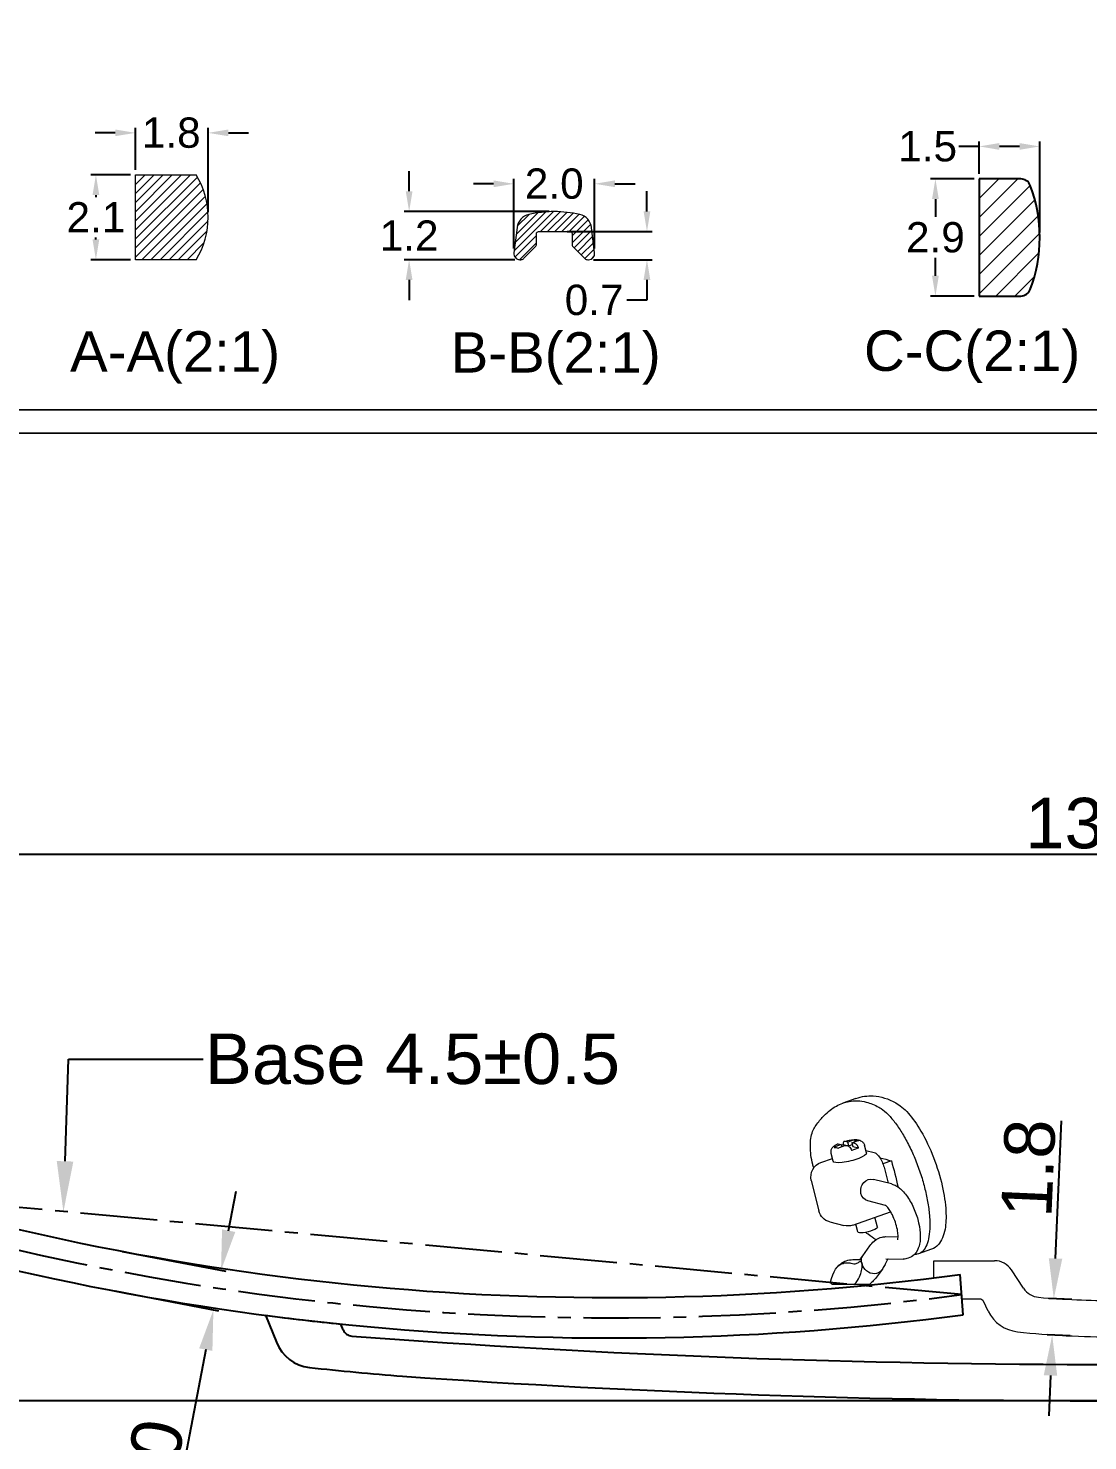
# Model space of a CAD drawing. Header units: millimetres. Extents: x 1399 to 2555, y 1196 to 1555.
# Drawn here: x 1728.2 to 1780.7, y 1317.4 to 1387.4 of the extents above; entities that cross this region are included whole.
import ezdxf
from ezdxf import colors
from ezdxf.entities.mleader import LeaderData, LeaderLine
from ezdxf.math import Vec2, Vec3

# ---------------------------------------------------------------- set-up
doc = ezdxf.new("R2010")
doc.units = ezdxf.units.MM
doc.linetypes.add('CENTER2', pattern=[28.575, 19.05, -3.175, 3.175, -3.175])
for name, color, linetype in [('Center Line', 2, 'CENTER2'), ('Dimension', 3, 'Continuous'), ('Text', 4, 'Continuous')]:
    doc.layers.add(name, color=color, linetype=linetype)
doc.layers.add('Hatch', color=6, linetype='Continuous', lineweight=18)
doc.layers.add('绘图', color=7, linetype='Continuous', lineweight=13)
doc.styles.get("Standard").update_dxf_attribs({"font": 'arial.ttf'})
doc.styles.add('宋体', font='SimSun.ttf')
doc.dimstyles.new('Standard$0', dxfattribs={"dimtxt": 2.3, "dimasz": 2, "dimexe": 1, "dimexo": 1, "dimgap": 1, "dimtad": 0, "dimtih": 1, "dimtoh": 1, "dimdec": 1, "dimzin": 0, "dimdsep": 46, "dimtxsty": 'Standard', "dimcen": 0, "dimclrd": 4, "dimclre": 4, "dimclrt": 4, "dimadec": 1, "dimazin": 0, "dimtfac": 1, "dimtdec": 1, "dimtofl": 0, "dimtmove": 0, "dimatfit": 0, "dimfxl": 1, "dimtolj": 1, "dimtzin": 0, "dimarcsym": 0})

# ---------------------------------------------------------------- blocks, each defined once
blk = doc.blocks.new('*D136')
at = {"layer": 'Defpoints', "color": 0, "ltscale": 1000, "transparency": 16777216}
for p in [(1852.082, 1339.108), (1712.018, 1338.814), (1852.082, 1310.282)]:
    blk.add_point(p, dxfattribs=at)
at = {"layer": 'Dimension', "color": 3, "lineweight": -2, "ltscale": 1000, "transparency": 16777216}
for p, q in [((1712.018, 1338.564), (1712.018, 1310.032)), ((1852.082, 1338.858), (1852.082, 1310.032)), ((1714.018, 1310.282), (1850.082, 1310.282))]:
    blk.add_line(p, q, dxfattribs=at)
at = {"layer": 'Dimension', "color": 3, "ltscale": 1000, "transparency": 16777216}
for points in [[(1714.018, 1310.616), (1714.018, 1309.949), (1712.018, 1310.282)], [(1850.082, 1310.616), (1850.082, 1309.949), (1852.082, 1310.282)]]:
    blk.add_solid(points, dxfattribs=at)
at = {"layer": 'Dimension', "ltscale": 1000, "transparency": 16777216, "insert": (1782.05, 1311.809), "char_height": 2.5, "attachment_point": 5}
blk.add_mtext('\\A1;140±1', dxfattribs=at)
blk = doc.blocks.new('*D137')
at = {"layer": 'Defpoints', "color": 0, "ltscale": 1000, "transparency": 16777216}
for p in [(1850.336, 1346.445), (1715.766, 1338.964), (1850.336, 1339.102)]:
    blk.add_point(p, dxfattribs=at)
at = {"layer": 'Dimension', "color": 3, "lineweight": -2, "ltscale": 1000, "transparency": 16777216}
for p, q in [((1715.766, 1339.214), (1715.766, 1346.695)), ((1850.336, 1339.352), (1850.336, 1346.695)), ((1717.766, 1346.445), (1848.336, 1346.445))]:
    blk.add_line(p, q, dxfattribs=at)
at = {"layer": 'Dimension', "color": 3, "ltscale": 1000, "transparency": 16777216}
for points in [[(1717.766, 1346.778), (1717.766, 1346.111), (1715.766, 1346.445)], [(1848.336, 1346.778), (1848.336, 1346.111), (1850.336, 1346.445)]]:
    blk.add_solid(points, dxfattribs=at)
at = {"layer": 'Dimension', "ltscale": 1000, "transparency": 16777216, "insert": (1782.458, 1347.972), "char_height": 2.5, "attachment_point": 5}
blk.add_mtext('\\A1;135±1', dxfattribs=at)
blk = doc.blocks.new('叶子2')
at = {"lineweight": 9}
for p, q in [((0.727, 4.542), (1.371, 4.313)), ((0.211, 1.841), (0.305, 2.218)), ((0.888, 2.153), (0.599, 2.093)), ((0.935, 2.341), (0.67, 2.439)), ((0.761, 2.406), (0.783, 2.495)), ((0.786, 2.311), (0.935, 2.341)), ((0.86, 2.478), (1.125, 2.38)), ((0.935, 2.341), (0.888, 2.153)), ((1.078, 2.191), (0.913, 2.253)), ((1.078, 2.191), (1.125, 2.38)), ((1.368, 2.251), (1.078, 2.191)), ((1.125, 2.38), (1.273, 2.411)), ((1.274, 2.216), (1.126, 2.185)), ((1.539, 2.118), (1.274, 2.216)), ((1.464, 2.255), (1.44, 2.155)), ((1.613, 2.285), (1.464, 2.255)), ((1.464, 2.255), (1.729, 2.157)), ((-1.028, 1.45), (-0.608, 1.301)), ((0.242, 1.965), (-0.181, 1.857)), ((1.862, 1.433), (1.955, 1.811)), ((2.462, 1.369), (1.896, 1.57)), ((-0.683, 1.065), (-0.86, 0.348)), ((-1.035, 0.303), (-0.136, 0.533)), ((2.939, 0.483), (2.566, -1.028)), ((-0.739, -0.757), (0.136, -0.533)), ((0.889, -1.734), (-0.98, -1.07)), ((-0.334, -1.832), (-0.213, -1.342)), ((0.637, -2.072), (0.734, -1.679)), ((2.024, -1.575), (1.326, -1.754)), ((-0.755, -2.305), (-1.359, -2.311)), ((0.396, -3.26), (0.047, -2.765)), ((-3.019, -2.927), (-2.375, -3.155)), ((-0.744, -3.405), (-1.607, -3.414)), ((-0.712, -3.677), (-0.856, -3.42)), ((0.499, -3.406), (0.396, -3.26)), ((0.449, -3.577), (0.427, -3.668)), ((0.427, -3.669), (0.449, -3.577)), ((0.428, -3.67), (0.453, -3.583)), ((1.04, -4.652), (0.798, -4.652)), ((1.918, -4.652), (1.04, -4.652)), ((1.918, -4.652), (1.918, -4.639))]:
    blk.add_line(p, q, dxfattribs=at)
for centre, start, end in [((2.21, 0.663), 346.14768, 70.43158), ((1.838, -0.849), 284.36713, 346.14768), ((1.14, -1.027), 250.43158, 284.36713)]:
    blk.add_arc(centre, 0.75, start, end, dxfattribs=at)
for centre, major_axis, ratio, start_param, end_param in [((1.153, 2.109), (0.809, -0.199), 0.231766, 1.243928, 1.359797), ((28.298, -9.899), (8.433, -32.924), 0.893042, 4.144821, 4.1853), ((28.921, -8.943), (-33, 8.137), 0.231766, 5.864145, 5.903449), ((-0.356, 1.148), (-0.251, -0.707), 0.385695, 3.395514, 4.966311), ((1.037, 1.637), (-0.825, 0.204), 0.231766, 0, 3.141593), ((1.153, 2.109), (0.809, -0.199), 0.231766, 4.016366, 4.501389), ((0, 0), (0.136, -0.533), 0.893042, 0, 3.141593), ((-0.729, -0.363), (-0.251, -0.707), 0.385695, 6.258977, 6.283185), ((0.152, -1.952), (-0.485, 0.12), 0.231766, 0, 3.141593), ((-0.054, -3.577), (-0.45, -0.317), 0.791256, 2.413882, 3.141593), ((-0.054, -3.577), (0.45, 0.317), 0.791256, 5.555475, 6.283185), ((-0.075, -3.669), (0.45, 0.317), 0.791256, 3.100833, 3.984679), ((-0.075, -3.669), (0.45, 0.317), 0.791256, 3.984679, 5.555475), ((1.076, -12.21), (0, -8.608), 0.406737, 3.051385, 3.065442), ((1.322, -5.534), (0, -1.905), 0.406737, 2.106861, 3.051385), ((1.918, -4.409), (0, 0.23), 0.406737, 3.141593, 3.989243)]:
    blk.add_ellipse(centre, major_axis=major_axis, ratio=ratio, start_param=start_param, end_param=end_param, dxfattribs=at)
for points, knots in [([(-1.243, 4.321), (-1.436, 4.214), (-1.644, 4.046), (-2.081, 3.555), (-2.291, 3.257), (-2.722, 2.522), (-2.933, 2.079), (-3.291, 1.151), (-3.436, 0.678), (-3.641, -0.227), (-3.703, -0.651), (-3.741, -1.369), (-3.727, -1.668), (-3.624, -2.256), (-3.515, -2.518), (-3.26, -2.802), (-3.148, -2.881), (-3.019, -2.927)], [0, 0, 0, 0, 1.138786, 1.138786, 2.246978, 2.246978, 3.517949, 3.517949, 4.756091, 4.756091, 5.93681, 5.93681, 6.943136, 6.943136, 8.196848, 8.196848, 8.90953, 8.90953, 8.90953, 8.90953]), ([(0.727, 4.542), (0.45, 4.64), (0.164, 4.681), (-0.503, 4.641), (-0.878, 4.523), (-1.243, 4.321)], [0, 0, 0, 0, 1.836258, 1.836258, 4.187428, 4.187428, 4.187428, 4.187428]), ([(2.395, 3.6), (2.366, 3.631), (2.337, 3.661), (2.113, 3.888), (1.907, 4.046), (1.489, 4.281), (1.276, 4.356), (0.797, 4.443), (0.51, 4.434), (0.012, 4.306), (-0.195, 4.222), (-0.403, 4.107)], [9.004309, 9.004309, 9.004309, 9.004309, 9.230601, 9.230601, 10.746927, 10.746927, 12.263252, 12.263252, 14.21317, 14.21317, 15.560174, 15.560174, 15.560174, 15.560174]), ([(-0.403, 4.107), (-0.439, 4.087), (-0.476, 4.064), (-0.629, 3.961), (-0.748, 3.86), (-0.99, 3.614), (-1.113, 3.469), (-1.353, 3.148), (-1.471, 2.971), (-1.693, 2.603), (-1.804, 2.399), (-2.02, 1.962), (-2.124, 1.73), (-2.317, 1.253), (-2.406, 1.008), (-2.563, 0.522), (-2.632, 0.28), (-2.688, 0.049), (-2.745, -0.182), (-2.795, -0.417), (-2.872, -0.88), (-2.899, -1.107), (-2.93, -1.536), (-2.933, -1.738), (-2.915, -2.105), (-2.894, -2.269), (-2.833, -2.554), (-2.791, -2.683), (-2.684, -2.902), (-2.619, -2.991), (-2.469, -3.12), (-2.385, -3.161), (-2.263, -3.182), (-2.232, -3.185), (-2.201, -3.185)], [-5.375972, -5.375972, -5.375972, -5.375972, -5.132608, -5.132608, -4.39915, -4.39915, -3.665693, -3.665693, -2.932236, -2.932236, -2.199177, -2.199177, -1.466118, -1.466118, -0.733059, -0.733059, 0, 0, 0, 0.733059, 0.733059, 1.466118, 1.466118, 2.199177, 2.199177, 2.932236, 2.932236, 3.665693, 3.665693, 4.39915, 4.39915, 5.132608, 5.132608, 5.375972, 5.375972, 5.375972, 5.375972]), ([(2.748, 3.151), (2.692, 3.234), (2.634, 3.313), (2.516, 3.462), (2.456, 3.533), (2.395, 3.6)], [8.414025, 8.414025, 8.414025, 8.414025, 8.934537, 8.934537, 9.455744, 9.455744, 9.455744, 9.455744]), ([(2.822, 1.096), (2.84, 1.156), (2.855, 1.215), (2.87, 1.273), (2.906, 1.421), (2.936, 1.574), (2.976, 1.876), (2.987, 2.024), (2.988, 2.307), (2.978, 2.441), (2.94, 2.686), (2.912, 2.798), (2.842, 2.989), (2.799, 3.075), (2.748, 3.151)], [-0.184444, -0.184444, -0.184444, -0.184444, 0, 0, 0, 0.472481, 0.472481, 0.944962, 0.944962, 1.417442, 1.417442, 1.889923, 1.889923, 2.345183, 2.345183, 2.345183, 2.345183]), ([(1.307, 2.41), (1.227, 2.432), (1.145, 2.451), (0.998, 2.477), (0.913, 2.49), (0.739, 2.497), (0.677, 2.494), (0.596, 2.481), (0.568, 2.474), (0.541, 2.465), (0.477, 2.443), (0.434, 2.412), (0.372, 2.356), (0.344, 2.319), (0.316, 2.257), (0.309, 2.238), (0.305, 2.218)], [6.304686, 6.304686, 6.304686, 6.304686, 6.688235, 6.688235, 6.992012, 6.992012, 7.21148, 7.21148, 7.321916, 7.321916, 7.321916, 7.578106, 7.578106, 7.868995, 7.868995, 7.991831, 7.991831, 7.991831, 7.991831]), ([(0.593, 2.456), (0.627, 2.468), (0.66, 2.476), (0.72, 2.489), (0.752, 2.494), (0.783, 2.495)], [1.2188337, 1.2188337, 1.2188337, 1.2188337, 1.4078759, 1.4078759, 1.5969181, 1.5969181, 1.5969181, 1.5969181]), ([(0.599, 2.093), (0.601, 2.098), (0.603, 2.102), (0.62, 2.14), (0.64, 2.177), (0.678, 2.232), (0.702, 2.259), (0.743, 2.294), (0.767, 2.307), (0.786, 2.311)], [0.0957204, 0.0957204, 0.0957204, 0.0957204, 0.1096878, 0.1096878, 0.2209819, 0.2209819, 0.3352878, 0.3352878, 0.4552013, 0.4552013, 0.4552013, 0.4552013]), ([(1.126, 2.185), (1.107, 2.182), (1.082, 2.169), (1.041, 2.134), (1.017, 2.107), (0.979, 2.052), (0.959, 2.014), (0.942, 1.977), (0.94, 1.972), (0.939, 1.968)], [1.4231092, 1.4231092, 1.4231092, 1.4231092, 1.5430228, 1.5430228, 1.6573287, 1.6573287, 1.7686227, 1.7686227, 1.7825901, 1.7825901, 1.7825901, 1.7825901]), ([(1.273, 2.411), (1.292, 2.415), (1.313, 2.411), (1.34, 2.39), (1.353, 2.371), (1.366, 2.326), (1.369, 2.294), (1.368, 2.259), (1.368, 2.255), (1.368, 2.251)], [1.4231092, 1.4231092, 1.4231092, 1.4231092, 1.5430228, 1.5430228, 1.6573287, 1.6573287, 1.7686227, 1.7686227, 1.7825901, 1.7825901, 1.7825901, 1.7825901]), ([(1.801, 2.118), (1.77, 2.118), (1.738, 2.112), (1.678, 2.1), (1.645, 2.092), (1.611, 2.079)], [1.2188337, 1.2188337, 1.2188337, 1.2188337, 1.4078759, 1.4078759, 1.5969181, 1.5969181, 1.5969181, 1.5969181]), ([(1.955, 1.811), (1.959, 1.826), (1.961, 1.841), (1.968, 1.902), (1.963, 1.949), (1.937, 2.03), (1.916, 2.074), (1.843, 2.161), (1.805, 2.19), (1.749, 2.23), (1.708, 2.255), (1.657, 2.281)], [5.0467793, 5.0467793, 5.0467793, 5.0467793, 5.1117316, 5.1117316, 5.3106239, 5.3106239, 5.4758433, 5.4758433, 5.6233353, 5.6233353, 5.8376165, 5.8376165, 5.8376165, 5.8376165]), ([(-1.035, 0.303), (-1.114, 0.282), (-1.189, 0.251), (-1.318, 0.181), (-1.375, 0.143), (-1.428, 0.101), (-1.563, -0.005), (-1.696, -0.151), (-1.954, -0.525), (-2.066, -0.736), (-2.254, -1.182), (-2.326, -1.407), (-2.429, -1.859), (-2.457, -2.076), (-2.46, -2.473), (-2.437, -2.641), (-2.356, -2.905), (-2.289, -3.056), (-2.072, -3.276), (-1.966, -3.339), (-1.775, -3.402), (-1.692, -3.415), (-1.607, -3.414)], [9.339297, 9.339297, 9.339297, 9.339297, 9.643122, 9.643122, 9.900916, 9.900916, 9.900916, 10.550265, 10.550265, 11.211374, 11.211374, 11.862952, 11.862952, 12.547367, 12.547367, 13.209442, 13.209442, 13.769091, 13.769091, 14.179393, 14.179393, 14.470814, 14.470814, 14.470814, 14.470814]), ([(-1.34, -2.465), (-1.34, -2.465), (-1.34, -2.465), (-1.342, -2.46), (-1.348, -2.44), (-1.358, -2.363), (-1.361, -2.306), (-1.353, -2.15), (-1.341, -2.053), (-1.298, -1.835), (-1.265, -1.713), (-1.182, -1.467), (-1.131, -1.344), (-1.024, -1.127), (-0.968, -1.031), (-0.866, -0.885), (-0.822, -0.834), (-0.76, -0.772), (-0.74, -0.758), (-0.732, -0.752), (-0.731, -0.752), (-0.731, -0.752)], [3.314748, 3.314748, 3.314748, 3.314748, 3.345298, 3.345298, 3.616796, 3.616796, 3.904852, 3.904852, 4.230506, 4.230506, 4.592736, 4.592736, 4.965646, 4.965646, 5.314783, 5.314783, 5.624271, 5.624271, 5.895836, 5.895836, 5.954527, 5.954527, 5.954527, 5.954527]), ([(-0.26, -2.458), (-0.133, -2.376), (-0.002, -2.287), (0.175, -2.159), (0.219, -2.127), (0.263, -2.094)], [16.5902884, 16.5902884, 16.5902884, 16.5902884, 17.2905996, 17.2905996, 17.5177222, 17.5177222, 17.5177222, 17.5177222]), ([(0.047, -2.765), (-0.017, -2.675), (-0.088, -2.595), (-0.302, -2.414), (-0.442, -2.352), (-0.632, -2.311), (-0.694, -2.305), (-0.755, -2.305)], [0.464052, 0.464052, 0.464052, 0.464052, 0.895621, 0.895621, 1.621414, 1.621414, 1.960405, 1.960405, 1.960405, 1.960405]), ([(-0.864, -3.407), (-0.863, -3.408), (-0.863, -3.409), (-0.86, -3.414), (-0.858, -3.417), (-0.856, -3.42)], [1.50498449, 1.50498449, 1.50498449, 1.50498449, 1.51705927, 1.51705927, 1.54372185, 1.54372185, 1.54372185, 1.54372185]), ([(0.553, -3.468), (0.552, -3.467), (0.546, -3.463), (0.527, -3.443), (0.514, -3.427), (0.499, -3.406)], [0.9934615, 0.9934615, 0.9934615, 0.9934615, 1.201557, 1.201557, 1.4080814, 1.4080814, 1.4080814, 1.4080814]), ([(1.132, -3.476), (1.019, -3.451), (0.905, -3.436), (0.701, -3.428), (0.612, -3.43), (0.524, -3.439)], [0.305314, 0.305314, 0.305314, 0.305314, 0.956488, 0.956488, 1.460784, 1.460784, 1.460784, 1.460784]), ([(1.687, -3.855), (1.616, -3.762), (1.531, -3.675), (1.331, -3.54), (1.231, -3.498), (1.132, -3.476)], [1.2381764, 1.2381764, 1.2381764, 1.2381764, 1.7199238, 1.7199238, 2.1769265, 2.1769265, 2.1769265, 2.1769265]), ([(-0.712, -3.677), (-0.674, -3.745), (-0.635, -3.811), (-0.574, -3.91), (-0.553, -3.943), (-0.531, -3.976)], [0.4447076, 0.4447076, 0.4447076, 0.4447076, 0.7732064, 0.7732064, 0.9484004, 0.9484004, 0.9484004, 0.9484004]), ([(-0.531, -3.976), (-0.404, -4.169), (-0.269, -4.344), (-0.072, -4.551), (-0.019, -4.603), (0.036, -4.652)], [0, 0, 0, 0, 1.021823, 1.021823, 1.386926, 1.386926, 1.386926, 1.386926]), ([(0.798, -4.652), (0.693, -4.545), (0.612, -4.421), (0.502, -4.189), (0.468, -4.084), (0.434, -3.936), (0.426, -3.885), (0.419, -3.813), (0.416, -3.776), (0.418, -3.725), (0.42, -3.711), (0.423, -3.687), (0.425, -3.678), (0.428, -3.67)], [-1.073899, -1.073899, -1.073899, -1.073899, -0.685848, -0.685848, -0.364651, -0.364651, -0.183756, -0.183756, -0.073623, -0.073623, -0.030309, -0.030309, 0, 0, 0, 0]), ([(0.453, -3.583), (0.457, -3.571), (0.462, -3.561), (0.472, -3.546), (0.477, -3.542), (0.488, -3.534), (0.496, -3.533), (0.519, -3.532), (0.537, -3.541), (0.555, -3.553), (0.557, -3.554), (0.559, -3.555)], [0, 0, 0, 0, 0.0462503, 0.0462503, 0.0925006, 0.0925006, 0.1582321, 0.1582321, 0.3168882, 0.3168882, 0.3378396, 0.3378396, 0.3378396, 0.3378396]), ([(0.559, -3.555), (0.595, -3.581), (0.64, -3.618), (0.748, -3.663), (0.817, -3.678), (0.899, -3.651)], [-1.528038, -1.528038, -1.528038, -1.528038, -0.758514, -0.758514, -0.057949, -0.057949, -0.057949, -0.057949]), ([(0.899, -3.651), (0.977, -3.626), (1.058, -3.612), (1.206, -3.609), (1.274, -3.614), (1.343, -3.627)], [-1.3297, -1.3297, -1.3297, -1.3297, -0.682176, -0.682176, -0.172412, -0.172412, -0.172412, -0.172412]), ([(0.798, -4.652), (0.741, -4.652), (0.677, -4.652), (0.561, -4.652), (0.506, -4.652), (0.412, -4.652), (0.375, -4.652), (0.309, -4.652), (0.28, -4.652), (0.224, -4.652), (0.198, -4.652), (0.147, -4.652), (0.124, -4.652), (0.079, -4.652), (0.059, -4.652), (0.039, -4.652), (0.036, -4.652), (0.036, -4.652)], [-1.46151, -1.46151, -1.46151, -1.46151, -1.179789, -1.179789, -0.973361, -0.973361, -0.848873, -0.848873, -0.754977, -0.754977, -0.661321, -0.661321, -0.547885, -0.547885, -0.377789, -0.377789, -0.258662, -0.258662, -0.258662, -0.258662])]:
    blk.add_open_spline(points, degree=3, knots=knots, dxfattribs=at)
for points in [[(0.67, 2.439), (0.646, 2.448), (0.619, 2.454), (0.593, 2.456)], [(0.783, 2.495), (0.809, 2.493), (0.837, 2.487), (0.86, 2.478)], [(1.611, 2.079), (1.588, 2.096), (1.563, 2.109), (1.539, 2.118)], [(1.657, 2.28), (1.644, 2.287), (1.628, 2.288), (1.613, 2.285)], [(1.729, 2.157), (1.753, 2.148), (1.779, 2.135), (1.801, 2.118)], [(0.721, -1.733), (0.737, -1.719), (0.754, -1.705), (0.77, -1.691)], [(-2.201, -3.185), (-2.188, -3.185), (-2.175, -3.185), (-2.162, -3.184)]]:
    blk.add_open_spline(points, degree=3, dxfattribs=at)
blk = doc.blocks.new('*D169')
at = {"layer": 'Defpoints', "color": 0, "transparency": 16777216}
for p in [(1732.659, 1326.826), (1737.792, 1325.838), (1732.281, 1324.862)]:
    blk.add_point(p, dxfattribs=at)
at = {"layer": 'Dimension', "color": 3, "lineweight": -2, "transparency": 16777216}
for p, q in [((1738.17, 1327.802), (1738.549, 1329.766)), ((1732.905, 1326.779), (1738.038, 1325.791)), ((1732.527, 1324.815), (1737.66, 1323.827)), ((1737.036, 1321.91), (1735.362, 1313.21))]:
    blk.add_line(p, q, dxfattribs=at)
at = {"layer": 'Dimension', "color": 3, "transparency": 16777216}
for points in [[(1737.843, 1327.865), (1738.498, 1327.739), (1737.792, 1325.838)], [(1736.709, 1321.973), (1737.364, 1321.847), (1737.414, 1323.874)]]:
    blk.add_solid(points, dxfattribs=at)
at = {"layer": 'Dimension', "transparency": 16777216, "insert": (1734.344, 1315.996), "char_height": 2.5, "attachment_point": 5, "rotation": 79.10487}
blk.add_mtext('\\A1;2.0', dxfattribs=at)
blk = doc.blocks.new('*D130')
at = {"layer": 'Defpoints', "color": 0, "transparency": 16777216}
for p in [(1700.861, 1472.761), (1730.661, 1472.761), (1782.05, 1319.376)]:
    blk.add_point(p, dxfattribs=at)
at = {"layer": 'Dimension', "color": 3, "lineweight": -2, "transparency": 16777216}
for p, q in [((1730.411, 1472.761), (1700.611, 1472.761)), ((1700.861, 1321.376), (1700.861, 1470.761)), ((1781.8, 1319.376), (1700.611, 1319.376))]:
    blk.add_line(p, q, dxfattribs=at)
at = {"layer": 'Dimension', "color": 3, "transparency": 16777216}
for points in [[(1700.527, 1470.761), (1701.194, 1470.761), (1700.861, 1472.761)], [(1700.527, 1321.376), (1701.194, 1321.376), (1700.861, 1319.376)]]:
    blk.add_solid(points, dxfattribs=at)
at = {"layer": 'Dimension', "transparency": 16777216, "insert": (1699.333, 1396.068), "char_height": 2.5, "attachment_point": 5, "rotation": 90}
blk.add_mtext('\\A1;153±2', dxfattribs=at)
blk = doc.blocks.new('*D158')
at = {"layer": 'Defpoints', "color": 0, "transparency": 16777216}
for p in [(1779.025, 1324.429), (1780.161, 1324.379), (1780.083, 1322.581)]:
    blk.add_point(p, dxfattribs=at)
at = {"layer": 'Dimension', "color": 3, "lineweight": -2, "transparency": 16777216}
for p, q in [((1779.112, 1326.427), (1779.407, 1333.242)), ((1779.911, 1324.39), (1778.775, 1324.439)), ((1779.834, 1322.592), (1778.698, 1322.641)), ((1778.861, 1320.632), (1778.774, 1318.634))]:
    blk.add_line(p, q, dxfattribs=at)
at = {"layer": 'Dimension', "color": 3, "transparency": 16777216}
for points in [[(1778.779, 1326.441), (1779.445, 1326.412), (1779.025, 1324.429)], [(1778.528, 1320.647), (1779.194, 1320.618), (1778.947, 1322.63)]]:
    blk.add_solid(points, dxfattribs=at)
at = {"layer": 'Dimension', "transparency": 16777216, "insert": (1777.778, 1330.899), "char_height": 2.5, "attachment_point": 5, "rotation": 87.51947}
blk.add_mtext('\\A1;1.8', dxfattribs=at)
blk = doc.blocks.new('*D148')
at = {"layer": 'Defpoints', "color": 0, "transparency": 16777216}
for p in [(1733.555, 1380.091), (1731.597, 1375.891), (1733.555, 1375.891)]:
    blk.add_point(p, dxfattribs=at)
at = {"layer": 'Dimension', "color": 3, "lineweight": -2, "transparency": 16777216}
for p, q in [((1733.305, 1380.091), (1731.347, 1380.091)), ((1731.597, 1379.091), (1731.597, 1378.994)), ((1731.597, 1376.891), (1731.597, 1376.987)), ((1733.305, 1375.891), (1731.347, 1375.891))]:
    blk.add_line(p, q, dxfattribs=at)
at = {"layer": 'Dimension', "color": 3, "transparency": 16777216}
for points in [[(1731.43, 1379.091), (1731.763, 1379.091), (1731.597, 1380.091)], [(1731.43, 1376.891), (1731.763, 1376.891), (1731.597, 1375.891)]]:
    blk.add_solid(points, dxfattribs=at)
at = {"layer": 'Dimension', "transparency": 16777216, "insert": (1731.597, 1377.991), "char_height": 1.5, "attachment_point": 5}
blk.add_mtext('\\A1;2.1', dxfattribs=at)
blk = doc.blocks.new('*D149')
at = {"layer": 'Defpoints', "color": 0, "transparency": 16777216}
for p in [(1737.155, 1382.173), (1733.555, 1380.091), (1737.155, 1377.991)]:
    blk.add_point(p, dxfattribs=at)
at = {"layer": 'Dimension', "color": 3, "lineweight": -2, "transparency": 16777216}
for p, q in [((1733.555, 1380.341), (1733.555, 1382.423)), ((1737.155, 1378.241), (1737.155, 1382.423)), ((1732.555, 1382.173), (1731.555, 1382.173)), ((1738.155, 1382.173), (1739.155, 1382.173))]:
    blk.add_line(p, q, dxfattribs=at)
at = {"layer": 'Dimension', "color": 3, "transparency": 16777216}
for points in [[(1732.555, 1382.34), (1732.555, 1382.007), (1733.555, 1382.173)], [(1738.155, 1382.34), (1738.155, 1382.007), (1737.155, 1382.173)]]:
    blk.add_solid(points, dxfattribs=at)
at = {"layer": 'Dimension', "transparency": 16777216, "insert": (1735.326, 1382.173), "char_height": 1.5, "attachment_point": 5}
blk.add_mtext('\\A1;1.8', dxfattribs=at)
blk = doc.blocks.new('*D150')
at = {"layer": 'Defpoints', "color": 0, "transparency": 16777216}
for p in [(1775.329, 1379.892), (1773.164, 1374.092), (1775.329, 1374.092)]:
    blk.add_point(p, dxfattribs=at)
at = {"layer": 'Dimension', "color": 3, "lineweight": -2, "transparency": 16777216}
for p, q in [((1775.079, 1379.892), (1772.914, 1379.892)), ((1773.164, 1378.892), (1773.164, 1378.008)), ((1773.164, 1375.092), (1773.164, 1375.976)), ((1775.079, 1374.092), (1772.914, 1374.092))]:
    blk.add_line(p, q, dxfattribs=at)
at = {"layer": 'Dimension', "color": 3, "transparency": 16777216}
for points in [[(1772.997, 1378.892), (1773.331, 1378.892), (1773.164, 1379.892)], [(1772.997, 1375.092), (1773.331, 1375.092), (1773.164, 1374.092)]]:
    blk.add_solid(points, dxfattribs=at)
at = {"layer": 'Dimension', "transparency": 16777216, "insert": (1773.164, 1376.992), "char_height": 1.5, "attachment_point": 5}
blk.add_mtext('\\A1;2.9', dxfattribs=at)
blk = doc.blocks.new('*D151')
at = {"layer": 'Defpoints', "color": 0, "transparency": 16777216}
for p in [(1778.329, 1381.5), (1775.329, 1379.892), (1778.329, 1376.992)]:
    blk.add_point(p, dxfattribs=at)
at = {"layer": 'Dimension', "color": 3, "lineweight": -2, "transparency": 16777216}
for p, q in [((1775.329, 1380.142), (1775.329, 1381.75)), ((1778.329, 1377.242), (1778.329, 1381.75)), ((1775.329, 1381.5), (1774.329, 1381.5)), ((1777.329, 1381.5), (1776.329, 1381.5))]:
    blk.add_line(p, q, dxfattribs=at)
at = {"layer": 'Dimension', "color": 3, "transparency": 16777216}
for points in [[(1776.329, 1381.667), (1776.329, 1381.333), (1775.329, 1381.5)], [(1777.329, 1381.667), (1777.329, 1381.333), (1778.329, 1381.5)]]:
    blk.add_solid(points, dxfattribs=at)
at = {"layer": 'Dimension', "transparency": 16777216, "insert": (1772.779, 1381.5), "char_height": 1.5, "attachment_point": 5}
blk.add_mtext('\\A1;1.5', dxfattribs=at)
blk = doc.blocks.new('*D183')
at = {"layer": 'Defpoints', "color": 0, "transparency": 16777216}
for p in [(1756.291, 1379.65), (1752.291, 1376.191), (1756.291, 1376.191)]:
    blk.add_point(p, dxfattribs=at)
at = {"layer": 'Dimension', "color": 3, "lineweight": -2, "transparency": 16777216}
for p, q in [((1751.291, 1379.65), (1750.291, 1379.65)), ((1752.291, 1376.441), (1752.291, 1379.9)), ((1756.291, 1376.441), (1756.291, 1379.9)), ((1757.291, 1379.65), (1758.291, 1379.65))]:
    blk.add_line(p, q, dxfattribs=at)
at = {"layer": 'Dimension', "color": 3, "transparency": 16777216}
for points in [[(1751.291, 1379.817), (1751.291, 1379.484), (1752.291, 1379.65)], [(1757.291, 1379.817), (1757.291, 1379.484), (1756.291, 1379.65)]]:
    blk.add_solid(points, dxfattribs=at)
at = {"layer": 'Dimension', "transparency": 16777216, "insert": (1754.291, 1379.65), "char_height": 1.5, "attachment_point": 5}
blk.add_mtext('\\A1;2.0', dxfattribs=at)
blk = doc.blocks.new('*D184')
at = {"layer": 'Defpoints', "color": 0, "transparency": 16777216}
for p in [(1754.291, 1378.279), (1747.105, 1375.891), (1752.591, 1375.891)]:
    blk.add_point(p, dxfattribs=at)
at = {"layer": 'Dimension', "color": 3, "lineweight": -2, "transparency": 16777216}
for p, q in [((1747.105, 1379.279), (1747.105, 1380.279)), ((1754.041, 1378.279), (1746.855, 1378.279)), ((1752.341, 1375.891), (1746.855, 1375.891)), ((1747.105, 1374.891), (1747.105, 1373.891))]:
    blk.add_line(p, q, dxfattribs=at)
at = {"layer": 'Dimension', "color": 3, "transparency": 16777216}
for points in [[(1746.939, 1379.279), (1747.272, 1379.279), (1747.105, 1378.279)], [(1746.939, 1374.891), (1747.272, 1374.891), (1747.105, 1375.891)]]:
    blk.add_solid(points, dxfattribs=at)
at = {"layer": 'Dimension', "transparency": 16777216, "insert": (1747.105, 1377.085), "char_height": 1.5, "attachment_point": 5}
blk.add_mtext('\\A1;1.2', dxfattribs=at)
blk = doc.blocks.new('*D185')
at = {"layer": 'Defpoints', "color": 0, "transparency": 16777216}
for p in [(1754.681, 1377.285), (1755.99, 1375.891), (1758.881, 1375.891)]:
    blk.add_point(p, dxfattribs=at)
at = {"layer": 'Dimension', "color": 3, "lineweight": -2, "transparency": 16777216}
for p, q in [((1758.881, 1378.285), (1758.881, 1379.285)), ((1754.931, 1377.285), (1759.131, 1377.285)), ((1756.24, 1375.891), (1759.131, 1375.891)), ((1758.881, 1374.891), (1758.881, 1373.891)), ((1758.881, 1373.891), (1757.881, 1373.891))]:
    blk.add_line(p, q, dxfattribs=at)
at = {"layer": 'Dimension', "color": 3, "transparency": 16777216}
for points in [[(1758.715, 1378.285), (1759.048, 1378.285), (1758.881, 1377.285)], [(1758.715, 1374.891), (1759.048, 1374.891), (1758.881, 1375.891)]]:
    blk.add_solid(points, dxfattribs=at)
at = {"layer": 'Dimension', "transparency": 16777216, "insert": (1756.266, 1373.891), "char_height": 1.5, "attachment_point": 5}
blk.add_mtext('\\A1;0.7', dxfattribs=at)

msp = doc.modelspace()

# ---------------------------------------------------------------- hatches: boundary and pattern name
at = {"lineweight": 9}
h = msp.add_hatch(dxfattribs=at)
h.set_pattern_fill('ANSI31', color=6, scale=0.1, style=0)
h.set_pattern_definition([(45, (-1087.0954, 258.92552), (-0.224506403, 0.224506403), [])])
edge = h.paths.add_edge_path()
edge.add_arc((1733.18037, 1377.99052), 3.975, 328.1092082, 391.8907918)
edge.add_line((1736.55537, 1380.09052), (1733.55537, 1380.09052))
edge.add_line((1733.55537, 1380.09052), (1733.55537, 1375.89052))
edge.add_line((1733.55537, 1375.89052), (1736.55537, 1375.89052))
at = {"layer": 'Hatch', "ltscale": 10}
h = msp.add_hatch(dxfattribs=at)
h.set_pattern_fill('ANSI31', color=256, scale=5.3328)
h.set_pattern_definition([(45, (1192.4327, 1193.8497), (-0.4713574, 0.4713574), [])])
h.paths.add_polyline_path([(1777.85998, 1379.56781, 0.3122272), (1777.39213, 1379.89152), (1775.32937, 1379.89152), (1775.32937, 1374.0921), (1777.39213, 1374.0921, 0.3122272), (1777.85998, 1374.41582, 0.18209921)])
at = {"layer": '绘图', "ltscale": 2}
h = msp.add_hatch(dxfattribs=at)
h.set_pattern_fill('ANSI31', color=6, scale=2, style=0)
h.set_pattern_definition([(45, (-12607.78997, -4037.4472), (-0.1767766953, 0.1767766953), [])])
edge = h.paths.add_edge_path()
edge.add_arc((1754.10513, 1371.19583), 7.08525, 78.1781048, 88.5002593)
edge.add_arc((1754.47601, 1371.19583), 7.08525, 91.4997407, 101.8218952)
edge.add_arc((1753.20909, 1377.38474), 0.76856, 103.9004366, 172.7336447)
edge.add_line((1752.4467, 1377.48195), (1752.29278, 1376.22729))
edge.add_arc((1752.59077, 1376.19074), 0.30022, 173.0061336, 270)
edge.add_line((1752.59077, 1375.89052), (1752.63285, 1375.89052))
edge.add_arc((1752.63285, 1376.09066), 0.20015, 270, 315)
edge.add_line((1752.77438, 1375.94914), (1753.38062, 1376.55537))
edge.add_arc((1753.30985, 1376.62614), 0.10007, 315, 360)
edge.add_line((1753.40993, 1376.62614), (1753.40993, 1377.18513))
edge.add_arc((1753.51, 1377.18513), 0.10007, 90, 180, ccw=False)
edge.add_line((1753.51, 1377.2852), (1754.29057, 1377.2852))
edge.add_line((1754.29057, 1377.2852), (1755.07114, 1377.2852))
edge.add_arc((1755.07114, 1377.18513), 0.10007, 0, 90, ccw=False)
edge.add_line((1755.17122, 1377.18513), (1755.17122, 1376.62614))
edge.add_arc((1755.27129, 1376.62614), 0.10007, 180, 225)
edge.add_line((1755.20053, 1376.55537), (1755.80677, 1375.94914))
edge.add_arc((1755.94829, 1376.09066), 0.20015, 225, 270)
edge.add_line((1755.94829, 1375.89052), (1755.99038, 1375.89052))
edge.add_arc((1755.99038, 1376.19074), 0.30022, 270, 366.9938664)
edge.add_line((1756.28836, 1376.22729), (1756.13445, 1377.48195))
edge.add_arc((1755.37205, 1377.38474), 0.76856, 7.2663553, 76.0995634)

# ---------------------------------------------------------------- linework, layer by layer
at = {"color": 0, "lineweight": 9}
for p, q in [((1733.55537, 1380.09052), (1736.55537, 1380.09052)), ((1733.55537, 1375.89052), (1733.55537, 1380.09052)), ((1736.55537, 1375.89052), (1733.55537, 1375.89052)), ((1773.08189, 1326.31598), (1776.09375, 1326.31598)), ((1773.08189, 1325.46523), (1773.08189, 1326.31598)), ((1777.52492, 1324.95202), (1776.93138, 1325.86221)), ((1775.36078, 1324.41598), (1774.48189, 1324.41598)), ((1775.77696, 1323.81733), (1775.54065, 1324.30342))]:
    msp.add_line(p, q, dxfattribs=at)
for p, q in [((1777.39213, 1379.89152), (1775.32937, 1379.89152)), ((1775.32937, 1379.89152), (1775.32937, 1374.0921)), ((1775.32937, 1374.0921), (1777.39213, 1374.0921)), ((1774.53746, 1323.63544), (1774.39516, 1325.63417))]:
    msp.add_line(p, q)
at = {"ltscale": 1000}
for p, q in [((1739.99991, 1323.61296), (1740.53458, 1322.2763)), ((1743.83791, 1322.8954), (1743.72497, 1323.17777))]:
    msp.add_line(p, q, dxfattribs=at)
at = {"color": 7}
msp.add_lwpolyline([(1715.52968, 1367.29953), (1841.61421, 1367.32022), (1841.61421, 1368.45513), (1715.52968, 1368.43444)], close=True, dxfattribs=at)
at = {"color": 0, "lineweight": 9}
for centre, radius, start, end in [((1733.18037, 1377.99052), 3.975, 328.1092082, 31.8907918), ((1776.09375, 1325.31598), 1, 33.1085975, 90), ((1778.36256, 1325.49825), 1, 213.1085975, 265.0389414), ((1775.36078, 1324.21598), 0.2, 25.9259697, 90), ((1782.04991, 1367.97741), 43.6389, 265.0389414, 270), ((1777.428, 1324.61996), 1.8358, 205.9259697, 263.9152373), ((1782.04991, 1367.97741), 45.4389, 263.9152373, 270)]:
    msp.add_arc(centre, radius, start, end, dxfattribs=at)
for centre, radius, start, end in [((1777.39213, 1379.39157), 0.49995, 20.6408648, 90), ((1771.02147, 1376.99181), 7.3076, 339.3591352, 20.6408648), ((1777.39213, 1374.59205), 0.49995, 270, 339.3591352), ((1757.18367, 1454.23754), 129.75, 251.8257193, 277.6228182), ((1757.18367, 1454.23754), 131.75, 251.849953, 277.5688548), ((1756.87065, 1451.85804), 129.35, 262.5057313, 264.1670293), ((1744.30215, 1323.0811), 0.5, 201.8014095, 265.6997343), ((1742.39153, 1323.01908), 2, 201.8014095, 263.5879174), ((1781.73689, 1820.91631), 499.74068, 265.6997343, 270.0358886), ((1756.87065, 1451.85804), 131.65, 263.5879174, 265.6029941), ((1781.73689, 1820.91631), 501.54068, 266.0029683, 270.0357598)]:
    msp.add_arc(centre, radius, start, end)
at = {"layer": 'Center Line', "ltscale": 0.2}
msp.add_line((1774.46631, 1324.63481), (1716.42812, 1330.00169), dxfattribs=at)
msp.add_arc((1757.18367, 1454.23748), 130.74994, 251.8379203, 277.5956327, dxfattribs=at)
at = {"layer": '绘图', "color": 7, "true_color": 0xffffff}
msp.add_lwpolyline([(1755.55669, 1378.1308, 0.04506937), (1754.29057, 1378.27865, 0.04506937), (1753.02445, 1378.1308, 0.3097105), (1752.4467, 1377.48195), (1752.29278, 1376.22729, 0.45043496), (1752.59077, 1375.89052), (1752.63285, 1375.89052, 0.19891237), (1752.77438, 1375.94914), (1753.38062, 1376.55537, 0.19891237), (1753.40993, 1376.62614), (1753.40993, 1377.18513, -0.41421356), (1753.51, 1377.2852), (1754.29057, 1377.2852), (1755.07114, 1377.2852, -0.41421356), (1755.17122, 1377.18513), (1755.17122, 1376.62614, 0.19891237), (1755.20053, 1376.55537), (1755.80677, 1375.94914, 0.19891237), (1755.94829, 1375.89052), (1755.99038, 1375.89052, 0.45043496), (1756.28836, 1376.22729), (1756.13445, 1377.48195, 0.3097105), (1755.55669, 1378.1308)], format="xyb", dxfattribs=at)

# ---------------------------------------------------------------- block references
at = {"xscale": -1}
msp.add_blockref('叶子2', (1769.95833, 1329.81174), dxfattribs=at)

# ---------------------------------------------------------------- texts
at = {"layer": 'Text', "linetype": 'ByBlock', "lineweight": 9, "char_height": 2, "width": 19.8141978, "attachment_point": 5, "style": '宋体'}
for s, insert in [('{\\f@Arial Unicode MS|b0|i0|c0|p34;A-A(2:1)}', (1735.51715, 1371.04485)), ('{\\f@Arial Unicode MS|b0|i0|c0|p34;B-B(2:1)}', (1754.36134, 1370.99719)), ('{\\f@Arial Unicode MS|b0|i0|c0|p34;C-C(2:1)}', (1774.98145, 1371.08152))]:
    msp.add_mtext(s, dxfattribs=dict(at, insert=insert))

# ---------------------------------------------------------------- dimensions: what is measured, and where the dimension line sits
at = {"layer": 'Dimension'}
for base, p1, p2, override, picture, middle in [((1700.86073, 1472.76068), (1782.04991, 1319.37573), (1730.66143, 1472.76068), {"dimtxt": 2.5, "dimexe": 0.25, "dimexo": 0.25, "dimgap": 0.25, "dimtad": 1, "dimtih": 0, "dimtoh": 0, "dimdec": 0, "dimclrd": 3, "dimclre": 3, "dimclrt": 256, "dimadec": 2, "dimtol": 1, "dimtp": 2, "dimtm": 2, "dimtdec": 0, "dimatfit": 3}, '*D130', (1699.33345, 1396.0682)), ((1747.10528, 1375.89052), (1754.29057, 1378.27865), (1752.59077, 1375.89052), {"dimtxt": 1.5, "dimasz": 1, "dimexe": 0.25, "dimexo": 0.25, "dimgap": 0.25, "dimlfac": 0.5, "dimclrd": 3, "dimclre": 3, "dimclrt": 256, "dimadec": 0, "dimtdec": 2, "dimatfit": 3}, '*D184', (1747.10528, 1377.08458)), ((1758.88121, 1375.89052), (1754.68086, 1377.2852), (1755.99038, 1375.89052), {"dimtxt": 1.5, "dimasz": 1, "dimexe": 0.25, "dimexo": 0.25, "dimgap": 0.25, "dimlfac": 0.5, "dimclrd": 3, "dimclre": 3, "dimclrt": 256, "dimadec": 0, "dimtdec": 2, "dimatfit": 3}, '*D185', (1756.26576, 1373.89052))]:
    dim = msp.add_linear_dim(base=base, p1=p1, p2=p2, angle=90, dimstyle='Standard$0', override=override, dxfattribs=at)
    dim.commit()
    dim.dimension.update_dxf_attribs({"geometry": picture, "text_midpoint": middle})
for base, p1, p2, picture, middle in [((1737.15537, 1382.17334), (1733.55537, 1380.09052), (1737.15537, 1377.99052), '*D149', (1735.3257, 1382.17334)), ((1778.32907, 1381.49998), (1775.32937, 1379.89152), (1778.32907, 1376.99181), '*D151', (1772.77889, 1381.49998))]:
    dim = msp.add_linear_dim(base=base, p1=p1, p2=p2, dimstyle='Standard$0', override={"dimtxt": 1.5, "dimasz": 1, "dimexe": 0.25, "dimexo": 0.25, "dimgap": 0.25, "dimlfac": 0.5, "dimclrd": 3, "dimclre": 3, "dimclrt": 256, "dimadec": 0, "dimtdec": 2, "dimatfit": 3}, dxfattribs=at)
    dim.commit()
    dim.dimension.update_dxf_attribs({"geometry": picture, "text_midpoint": middle, "dimtype": 160})
dim = msp.add_linear_dim(base=(1756.2906, 1379.65021), p1=(1752.29055, 1376.19074), p2=(1756.2906, 1376.19074), dimstyle='Standard$0', override={"dimtxt": 1.5, "dimasz": 1, "dimexe": 0.25, "dimexo": 0.25, "dimgap": 0.25, "dimlfac": 0.5, "dimclrd": 3, "dimclre": 3, "dimclrt": 256, "dimadec": 0, "dimtdec": 2, "dimatfit": 3}, dxfattribs=at)
dim.commit()
dim.dimension.update_dxf_attribs({"geometry": '*D183', "text_midpoint": (1754.29057, 1379.65021)})
for base, p1, p2, angle, override, picture, middle, dimtype in [((1731.59661, 1375.89052), (1733.55537, 1380.09052), (1733.55537, 1375.89052), 90, {"dimtxt": 1.5, "dimasz": 1, "dimexe": 0.25, "dimexo": 0.25, "dimgap": 0.25, "dimlfac": 0.5, "dimclrd": 3, "dimclre": 3, "dimclrt": 256, "dimadec": 0, "dimtdec": 2, "dimatfit": 3}, '*D148', (1731.59661, 1377.99052), 160), ((1773.16397, 1374.0921), (1775.32937, 1379.89152), (1775.32937, 1374.0921), 90, {"dimtxt": 1.5, "dimasz": 1, "dimexe": 0.25, "dimexo": 0.25, "dimgap": 0.25, "dimlfac": 0.5, "dimclrd": 3, "dimclre": 3, "dimclrt": 256, "dimadec": 0, "dimtdec": 2, "dimatfit": 3}, '*D150', (1773.16397, 1376.99181), 160), ((1737.79246, 1325.83829), (1732.28135, 1324.86236), (1732.65937, 1326.82631), 79.1048702, {"dimtxt": 2.5, "dimexe": 0.25, "dimexo": 0.25, "dimgap": 0.25, "dimtad": 1, "dimtih": 0, "dimtoh": 0, "dimclrd": 3, "dimclre": 3, "dimclrt": 256, "dimadec": 2, "dimtdec": 2, "dimatfit": 3}, '*D169', (1735.84246, 1315.70744), 161)]:
    dim = msp.add_linear_dim(base=base, p1=p1, p2=p2, angle=angle, dimstyle='Standard$0', override=override, dxfattribs=at)
    dim.commit()
    dim.dimension.update_dxf_attribs({"geometry": picture, "text_midpoint": middle, "dimtype": dimtype})
at = {"layer": 'Dimension', "color": 40, "ltscale": 1000, "true_color": 0xf8d731}
dim = msp.add_linear_dim(base=(1850.33586, 1346.44452), p1=(1715.76567, 1338.96393), p2=(1850.33586, 1339.10242), dimstyle='Standard$0', override={"dimtxt": 2.5, "dimexe": 0.25, "dimexo": 0.25, "dimgap": 0.25, "dimtad": 1, "dimtih": 0, "dimtoh": 0, "dimdec": 0, "dimclrd": 3, "dimclre": 3, "dimclrt": 256, "dimadec": 0, "dimtol": 1, "dimtp": 1, "dimtm": 1, "dimtdec": 0, "dimatfit": 3, "dimfxl": 1.25, "dimarcsym": 2}, dxfattribs=at)
dim.commit()
dim.dimension.update_dxf_attribs({"geometry": '*D137', "text_midpoint": (1782.45754, 1346.44452), "dimtype": 160})
dim = msp.add_linear_dim(base=(1852.08211, 1310.28241), p1=(1712.01772, 1338.8141), p2=(1852.08211, 1339.10791), dimstyle='Standard$0', override={"dimtxt": 2.5, "dimexe": 0.25, "dimexo": 0.25, "dimgap": 0.25, "dimtad": 1, "dimtih": 0, "dimtoh": 0, "dimdec": 0, "dimclrd": 3, "dimclre": 3, "dimclrt": 256, "dimadec": 0, "dimtol": 1, "dimtp": 1, "dimtm": 1, "dimtdec": 0, "dimatfit": 3, "dimfxl": 1.25, "dimarcsym": 2}, dxfattribs=at)
dim.commit()
dim.dimension.update_dxf_attribs({"geometry": '*D136', "text_midpoint": (1782.04991, 1311.80884)})
at = {"layer": 'Dimension'}
dim = msp.add_aligned_dim(p1=(1780.08332, 1322.58109), p2=(1780.16123, 1324.3794), distance=1.13705, dimstyle='Standard$0', override={"dimtxt": 2.5, "dimexe": 0.25, "dimexo": 0.25, "dimgap": 0.25, "dimtad": 1, "dimtih": 0, "dimtoh": 0, "dimclrd": 3, "dimclre": 3, "dimclrt": 256, "dimadec": 2, "dimtdec": 2, "dimatfit": 3}, dxfattribs=at)
dim.commit()
dim.dimension.update_dxf_attribs({"geometry": '*D158', "text_midpoint": (1777.7777, 1330.89931)})

# ---------------------------------------------------------------- leaders
at = {"layer": 'Text', "linetype": 'ByBlock', "lineweight": 9}
ml = msp.add_multileader_mtext('Standard', dxfattribs=at)
ml.set_content('Base 4.5%%P0.5', color=256)
ml.set_leader_properties()
ml.build(insert=Vec2(0, 0))
ml.multileader.update_dxf_attribs({"dogleg_length": 6.66735, "arrow_head_size": 2.5})
ctx = ml.context
ctx.base_point, ctx.char_height, ctx.arrow_head_size, ctx.landing_gap_size, ctx.plane_origin = Vec3(1736.90125, 1336.29442), 2.5, 2.5, 0.09, Vec3(1729.98718, 1328.73944)
notes = []
notes.append((ctx, [(0, (1, 1, 0), (1730.23389, 1336.29442), (1, 0), 6.66735, [(0, [(1729.98718, 1328.73944)], 0, [])])]))
ctx.mtext.insert, ctx.mtext.flow_direction = Vec3(1736.99125, 1337.56574), 5
for ctx, leaders in notes:
    for number, flags, end, landing, length, lines in leaders:
        leader = LeaderData()
        leader.index, (leader.has_last_leader_line, leader.has_dogleg_vector, leader.attachment_direction) = number, flags
        leader.last_leader_point, leader.dogleg_vector, leader.dogleg_length = Vec3(end), Vec3(landing), length
        for number, points, colour, breaks in lines:
            line = LeaderLine()
            line.index, line.vertices, line.color, line.breaks = number, Vec3.list(points), colors.encode_raw_color(colour), breaks
            leader.lines.append(line)
        ctx.leaders.append(leader)

doc.saveas('drawing.dxf')
